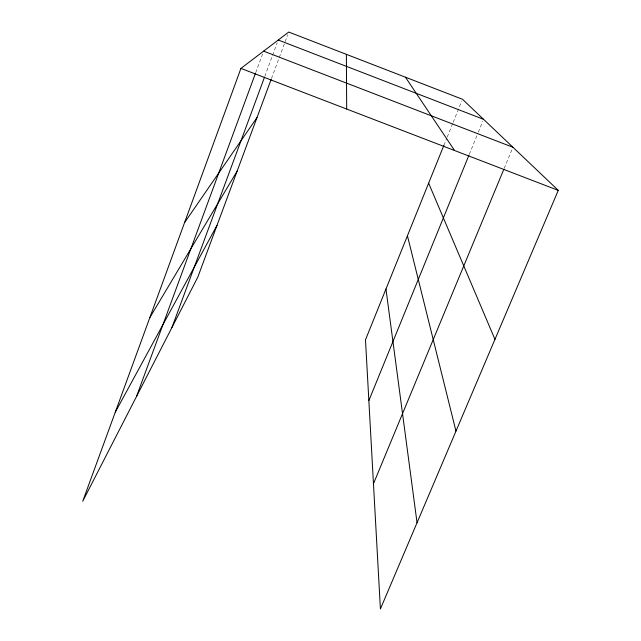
<?xml version="1.0" encoding="UTF-8"?>
<svg xmlns="http://www.w3.org/2000/svg" width="641" height="641" viewBox="0 0 641 641"><rect width="100%" height="100%" fill="white"/><g stroke="black" fill="none" stroke-linecap="round" stroke-linejoin="round"><path stroke-width="0.48" stroke-dasharray="3.21 2.4" d="M255.679 72.713L262.586 53.956M264.789 76.407L277.216 42.819M271.488 78.514L287.689 34.838M443.876 145.363L446.857 137.991M447.226 137.07L452.802 123.232M453.171 122.311L461.72 101.102M469.3 154.337L477.946 133.152M478.322 132.23L482.825 121.181M504.179 168.423L512.191 149.113"/><path stroke-width="0.96" d="M443.876 145.363L365.482 339.834L380.409 608.95L558.271 190.369L462.465 99.259L288.73 32.05L240.928 68.403L82.729 501.254L197.805 277.128L271.143 79.444M136.429 396.659L255.334 73.651M171.94 327.503L264.445 77.337M368.855 400.609L468.924 155.258M373.463 483.763L503.802 169.344M115.284 412.171L217.003 225.384M149.898 317.479L237.122 171.139M184.576 222.595L257.009 117.551M240.928 68.403L558.271 190.369M278.25 40.022L483.578 119.338M263.619 51.144L512.952 147.27M405.441 77.2L454.573 150.515M428.637 183.174L494.956 339.377M407.428 235.776L455.967 431.129M385.962 289.035L417.043 522.736M346.372 54.349L346.685 109.05"/></g></svg>
